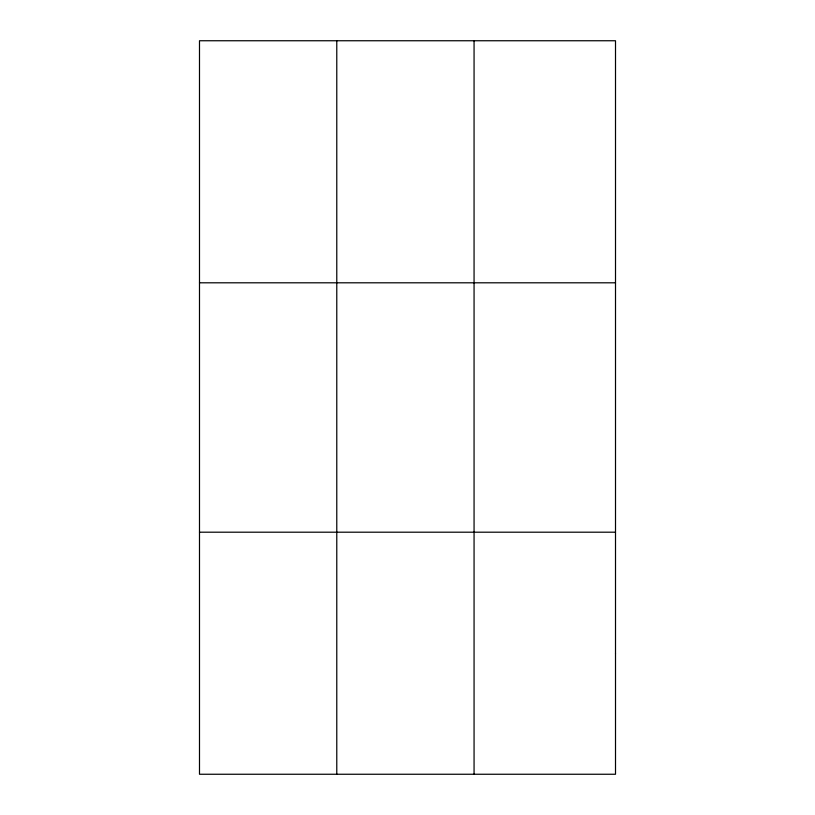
<?xml version="1.0" encoding="UTF-8"?>
<svg xmlns="http://www.w3.org/2000/svg" width="815" height="815" viewBox="0 0 815 815"><rect width="100%" height="100%" fill="white"/><g stroke="black" fill="none" stroke-linecap="round" stroke-linejoin="round"><path stroke-width="1.22" d="M336.778 774.25L336.778 40.75M474.065 774.25L474.065 40.75M199.492 282.805L615.508 282.805M199.492 532.195L615.508 532.195M615.508 653.223L615.508 774.25L199.492 774.25L199.492 40.75L615.508 40.75L615.508 653.223"/></g></svg>
